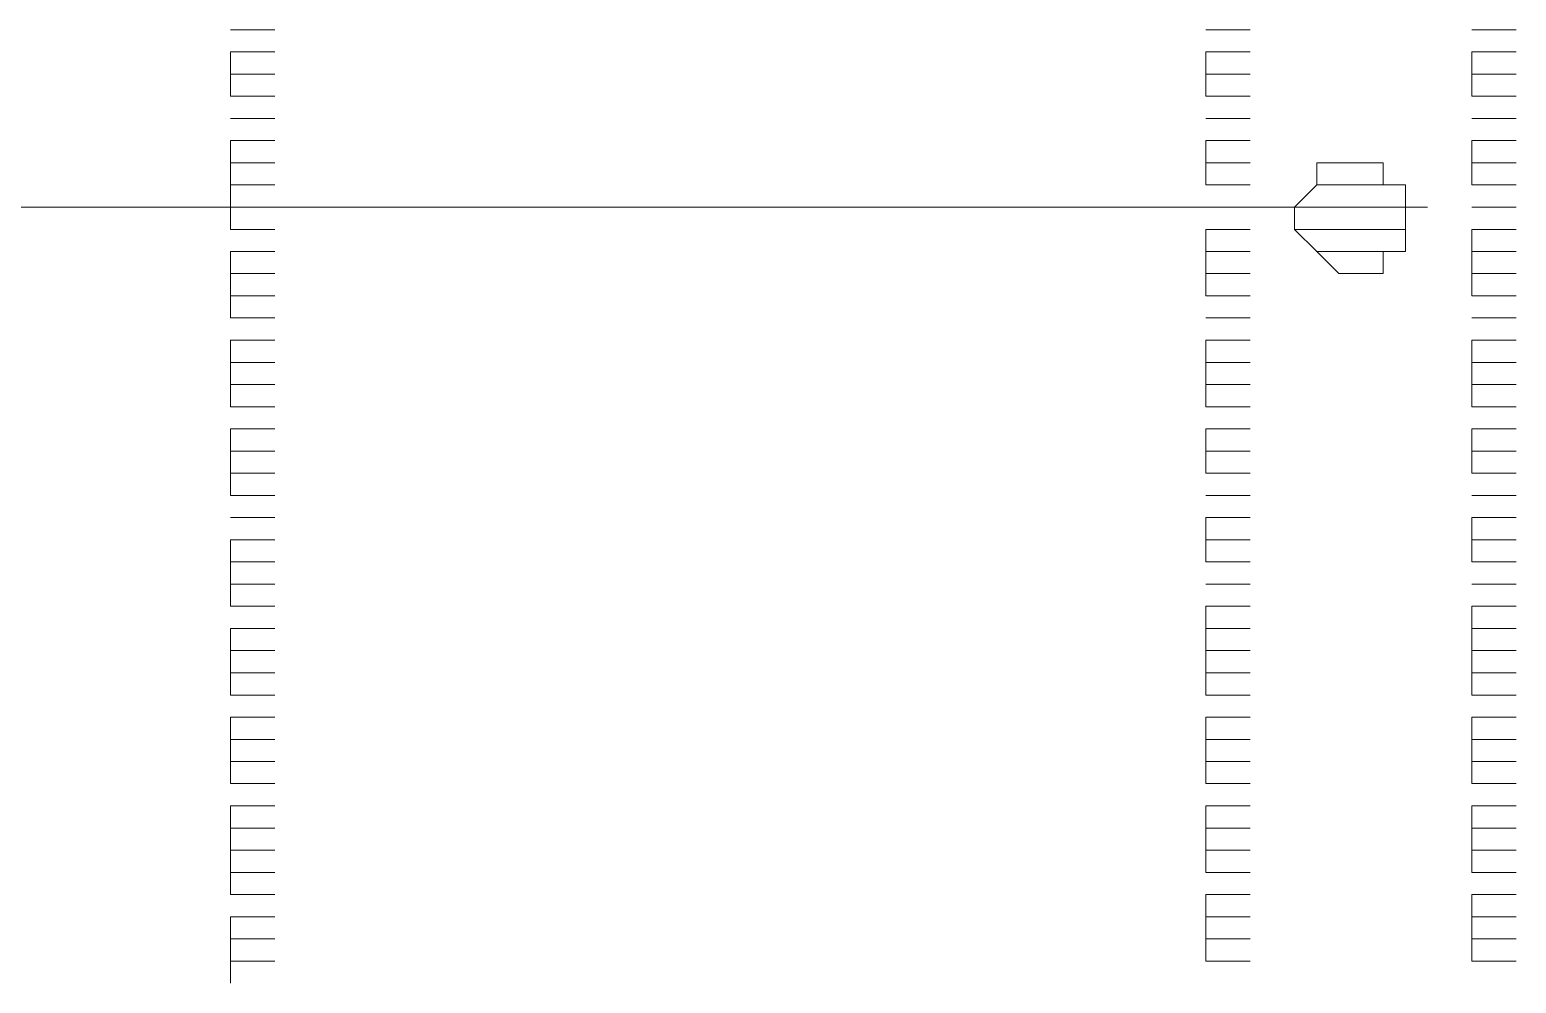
# Model space of a CAD drawing. Header units: inches. Extents: x 0.2 to 10.8, y 0.5 to 8.
# Drawn here: x 8.6432 to 8.755, y 4.7767 to 4.8483 of the extents above; entities that cross this region are included whole.
import ezdxf

# ---------------------------------------------------------------- set-up
doc = ezdxf.new("R2010")
doc.units = ezdxf.units.IN
doc.header["$MEASUREMENT"] = 0
doc.layers.add('PDF_Geometry', color=7, linetype='Continuous')

msp = doc.modelspace()

# ---------------------------------------------------------------- linework, layer by layer
at = {"layer": 'PDF_Geometry', "lineweight": 9}
for points in [[(8.65833, 4.84833), (8.66, 4.84833)], [(8.65833, 4.84833), (8.66, 4.84833)], [(8.65833, 4.84833), (8.66, 4.84833)], [(8.66, 4.84833), (8.66167, 4.84833)], [(8.66, 4.84833), (8.66167, 4.84833)], [(8.66, 4.84833), (8.66167, 4.84833)], [(8.73167, 4.84833), (8.73333, 4.84833)], [(8.73167, 4.84833), (8.73333, 4.84833)], [(8.73167, 4.84833), (8.73333, 4.84833)], [(8.73333, 4.84833), (8.735, 4.84833)], [(8.73333, 4.84833), (8.735, 4.84833)], [(8.73333, 4.84833), (8.735, 4.84833)], [(8.75167, 4.84833), (8.75333, 4.84833)], [(8.75167, 4.84833), (8.75333, 4.84833)], [(8.75167, 4.84833), (8.75333, 4.84833)], [(8.75333, 4.84833), (8.755, 4.84833)], [(8.75333, 4.84833), (8.755, 4.84833)], [(8.75333, 4.84833), (8.755, 4.84833)], [(8.65833, 4.84667), (8.66, 4.84667)], [(8.65833, 4.84667), (8.65833, 4.845)], [(8.65833, 4.84667), (8.66, 4.84667)], [(8.66, 4.84667), (8.66167, 4.84667)], [(8.66, 4.84667), (8.66167, 4.84667)], [(8.73167, 4.84667), (8.73333, 4.84667)], [(8.73167, 4.84667), (8.73167, 4.845)], [(8.73167, 4.84667), (8.73333, 4.84667)], [(8.73333, 4.84667), (8.735, 4.84667)], [(8.73333, 4.84667), (8.735, 4.84667)], [(8.75167, 4.84667), (8.75333, 4.84667)], [(8.75167, 4.84667), (8.75167, 4.845)], [(8.75167, 4.84667), (8.75333, 4.84667)], [(8.75333, 4.84667), (8.755, 4.84667)], [(8.75333, 4.84667), (8.755, 4.84667)], [(8.65833, 4.845), (8.66, 4.845)], [(8.65833, 4.845), (8.65833, 4.84333)], [(8.65833, 4.845), (8.66, 4.845)], [(8.66, 4.845), (8.66167, 4.845)], [(8.66, 4.845), (8.66167, 4.845)], [(8.73167, 4.845), (8.73333, 4.845)], [(8.73167, 4.845), (8.73167, 4.84333)], [(8.73167, 4.845), (8.73333, 4.845)], [(8.73333, 4.845), (8.735, 4.845)], [(8.73333, 4.845), (8.735, 4.845)], [(8.75167, 4.845), (8.75333, 4.845)], [(8.75167, 4.845), (8.75167, 4.84333)], [(8.75167, 4.845), (8.75333, 4.845)], [(8.75333, 4.845), (8.755, 4.845)], [(8.75333, 4.845), (8.755, 4.845)], [(8.65833, 4.84333), (8.66, 4.84333)], [(8.65833, 4.84333), (8.66, 4.84333)], [(8.65833, 4.84333), (8.66, 4.84333)], [(8.66, 4.84333), (8.66167, 4.84333)], [(8.66, 4.84333), (8.66167, 4.84333)], [(8.66, 4.84333), (8.66167, 4.84333)], [(8.73167, 4.84333), (8.73333, 4.84333)], [(8.73167, 4.84333), (8.73333, 4.84333)], [(8.73167, 4.84333), (8.73333, 4.84333)], [(8.73333, 4.84333), (8.735, 4.84333)], [(8.73333, 4.84333), (8.735, 4.84333)], [(8.73333, 4.84333), (8.735, 4.84333)], [(8.75167, 4.84333), (8.75333, 4.84333)], [(8.75167, 4.84333), (8.75333, 4.84333)], [(8.75167, 4.84333), (8.75333, 4.84333)], [(8.75333, 4.84333), (8.755, 4.84333)], [(8.75333, 4.84333), (8.755, 4.84333)], [(8.75333, 4.84333), (8.755, 4.84333)], [(8.65833, 4.84167), (8.66, 4.84167)], [(8.65833, 4.84167), (8.66, 4.84167)], [(8.65833, 4.84167), (8.66, 4.84167)], [(8.66, 4.84167), (8.66167, 4.84167)], [(8.66, 4.84167), (8.66167, 4.84167)], [(8.66, 4.84167), (8.66167, 4.84167)], [(8.73167, 4.84167), (8.73333, 4.84167)], [(8.73167, 4.84167), (8.73333, 4.84167)], [(8.73167, 4.84167), (8.73333, 4.84167)], [(8.73333, 4.84167), (8.735, 4.84167)], [(8.73333, 4.84167), (8.735, 4.84167)], [(8.73333, 4.84167), (8.735, 4.84167)], [(8.75167, 4.84167), (8.75333, 4.84167)], [(8.75167, 4.84167), (8.75333, 4.84167)], [(8.75167, 4.84167), (8.75333, 4.84167)], [(8.75333, 4.84167), (8.755, 4.84167)], [(8.75333, 4.84167), (8.755, 4.84167)], [(8.75333, 4.84167), (8.755, 4.84167)], [(8.65833, 4.84), (8.66, 4.84)], [(8.65833, 4.84), (8.65833, 4.83833)], [(8.65833, 4.84), (8.66, 4.84)], [(8.66, 4.84), (8.66167, 4.84)], [(8.66, 4.84), (8.66167, 4.84)], [(8.73167, 4.84), (8.73333, 4.84)], [(8.73167, 4.84), (8.73167, 4.83833)], [(8.73167, 4.84), (8.73333, 4.84)], [(8.73333, 4.84), (8.735, 4.84)], [(8.73333, 4.84), (8.735, 4.84)], [(8.75167, 4.84), (8.75333, 4.84)], [(8.75167, 4.84), (8.75167, 4.83833)], [(8.75167, 4.84), (8.75333, 4.84)], [(8.75333, 4.84), (8.755, 4.84)], [(8.75333, 4.84), (8.755, 4.84)], [(8.65833, 4.83833), (8.66, 4.83833)], [(8.65833, 4.83833), (8.65833, 4.83667)], [(8.65833, 4.83833), (8.66, 4.83833)], [(8.66, 4.83833), (8.66167, 4.83833)], [(8.66, 4.83833), (8.66167, 4.83833)], [(8.73167, 4.83833), (8.73333, 4.83833)], [(8.73167, 4.83833), (8.73167, 4.83667)], [(8.73167, 4.83833), (8.73333, 4.83833)], [(8.73333, 4.83833), (8.735, 4.83833)], [(8.73333, 4.83833), (8.735, 4.83833)], [(8.75167, 4.83833), (8.75333, 4.83833)], [(8.75167, 4.83833), (8.75167, 4.83667)], [(8.75167, 4.83833), (8.75333, 4.83833)], [(8.75333, 4.83833), (8.755, 4.83833)], [(8.75333, 4.83833), (8.755, 4.83833)], [(8.65833, 4.83667), (8.66, 4.83667)], [(8.65833, 4.83667), (8.65833, 4.835)], [(8.65833, 4.83667), (8.66, 4.83667)], [(8.66, 4.83667), (8.66167, 4.83667)], [(8.66, 4.83667), (8.66167, 4.83667)], [(8.73167, 4.83667), (8.73333, 4.83667)], [(8.73167, 4.83667), (8.73333, 4.83667)], [(8.73167, 4.83667), (8.73333, 4.83667)], [(8.73333, 4.83667), (8.735, 4.83667)], [(8.73333, 4.83667), (8.735, 4.83667)], [(8.73333, 4.83667), (8.735, 4.83667)], [(8.75167, 4.83667), (8.75333, 4.83667)], [(8.75167, 4.83667), (8.75333, 4.83667)], [(8.75167, 4.83667), (8.75333, 4.83667)], [(8.75333, 4.83667), (8.755, 4.83667)], [(8.75333, 4.83667), (8.755, 4.83667)], [(8.75333, 4.83667), (8.755, 4.83667)], [(8.58833, 4.835), (8.74333, 4.835)], [(8.65833, 4.835), (8.66, 4.835)], [(8.65833, 4.835), (8.65833, 4.83333)], [(8.65833, 4.835), (8.66, 4.835)], [(8.66, 4.835), (8.66167, 4.835)], [(8.66, 4.835), (8.66167, 4.835)], [(8.73167, 4.835), (8.73333, 4.835)], [(8.73167, 4.835), (8.73333, 4.835)], [(8.73167, 4.835), (8.73333, 4.835)], [(8.73333, 4.835), (8.735, 4.835)], [(8.73333, 4.835), (8.735, 4.835)], [(8.73333, 4.835), (8.735, 4.835)], [(8.75167, 4.835), (8.75333, 4.835)], [(8.75167, 4.835), (8.75333, 4.835)], [(8.75167, 4.835), (8.75333, 4.835)], [(8.75333, 4.835), (8.755, 4.835)], [(8.75333, 4.835), (8.755, 4.835)], [(8.75333, 4.835), (8.755, 4.835)], [(8.65833, 4.83333), (8.66, 4.83333)], [(8.65833, 4.83333), (8.66, 4.83333)], [(8.66, 4.83333), (8.66167, 4.83333)], [(8.66, 4.83333), (8.66167, 4.83333)], [(8.73167, 4.83333), (8.73333, 4.83333)], [(8.73167, 4.83333), (8.73167, 4.83167)], [(8.73167, 4.83333), (8.73333, 4.83333)], [(8.73333, 4.83333), (8.735, 4.83333)], [(8.73333, 4.83333), (8.735, 4.83333)], [(8.75167, 4.83333), (8.75333, 4.83333)], [(8.75167, 4.83333), (8.75167, 4.83167)], [(8.75167, 4.83333), (8.75333, 4.83333)], [(8.75333, 4.83333), (8.755, 4.83333)], [(8.75333, 4.83333), (8.755, 4.83333)], [(8.65833, 4.83167), (8.66, 4.83167)], [(8.65833, 4.83167), (8.65833, 4.83)], [(8.65833, 4.83167), (8.66, 4.83167)], [(8.66, 4.83167), (8.66167, 4.83167)], [(8.66, 4.83167), (8.66167, 4.83167)], [(8.73167, 4.83167), (8.73333, 4.83167)], [(8.73167, 4.83167), (8.73167, 4.83)], [(8.73167, 4.83167), (8.73333, 4.83167)], [(8.73333, 4.83167), (8.735, 4.83167)], [(8.73333, 4.83167), (8.735, 4.83167)], [(8.75167, 4.83167), (8.75333, 4.83167)], [(8.75167, 4.83167), (8.75167, 4.83)], [(8.75167, 4.83167), (8.75333, 4.83167)], [(8.75333, 4.83167), (8.755, 4.83167)], [(8.75333, 4.83167), (8.755, 4.83167)], [(8.65833, 4.83), (8.66, 4.83)], [(8.65833, 4.83), (8.65833, 4.82833)], [(8.65833, 4.83), (8.66, 4.83)], [(8.66, 4.83), (8.66167, 4.83)], [(8.66, 4.83), (8.66167, 4.83)], [(8.73167, 4.83), (8.73333, 4.83)], [(8.73167, 4.83), (8.73167, 4.82833)], [(8.73167, 4.83), (8.73333, 4.83)], [(8.73333, 4.83), (8.735, 4.83)], [(8.73333, 4.83), (8.735, 4.83)], [(8.75167, 4.83), (8.75333, 4.83)], [(8.75167, 4.83), (8.75167, 4.82833)], [(8.75167, 4.83), (8.75333, 4.83)], [(8.75333, 4.83), (8.755, 4.83)], [(8.75333, 4.83), (8.755, 4.83)], [(8.65833, 4.82833), (8.66, 4.82833)], [(8.65833, 4.82833), (8.65833, 4.82667)], [(8.65833, 4.82833), (8.66, 4.82833)], [(8.66, 4.82833), (8.66167, 4.82833)], [(8.66, 4.82833), (8.66167, 4.82833)], [(8.73167, 4.82833), (8.73333, 4.82833)], [(8.73167, 4.82833), (8.73333, 4.82833)], [(8.73167, 4.82833), (8.73333, 4.82833)], [(8.73333, 4.82833), (8.735, 4.82833)], [(8.73333, 4.82833), (8.735, 4.82833)], [(8.73333, 4.82833), (8.735, 4.82833)], [(8.75167, 4.82833), (8.75333, 4.82833)], [(8.75167, 4.82833), (8.75333, 4.82833)], [(8.75167, 4.82833), (8.75333, 4.82833)], [(8.75333, 4.82833), (8.755, 4.82833)], [(8.75333, 4.82833), (8.755, 4.82833)], [(8.75333, 4.82833), (8.755, 4.82833)], [(8.65833, 4.82667), (8.66, 4.82667)], [(8.65833, 4.82667), (8.66, 4.82667)], [(8.66, 4.82667), (8.66167, 4.82667)], [(8.66, 4.82667), (8.66167, 4.82667)], [(8.73167, 4.82667), (8.73333, 4.82667)], [(8.73167, 4.82667), (8.73333, 4.82667)], [(8.73167, 4.82667), (8.73333, 4.82667)], [(8.73333, 4.82667), (8.735, 4.82667)], [(8.73333, 4.82667), (8.735, 4.82667)], [(8.73333, 4.82667), (8.735, 4.82667)], [(8.75167, 4.82667), (8.75333, 4.82667)], [(8.75167, 4.82667), (8.75333, 4.82667)], [(8.75167, 4.82667), (8.75333, 4.82667)], [(8.75333, 4.82667), (8.755, 4.82667)], [(8.75333, 4.82667), (8.755, 4.82667)], [(8.75333, 4.82667), (8.755, 4.82667)], [(8.65833, 4.825), (8.66, 4.825)], [(8.65833, 4.825), (8.65833, 4.82333)], [(8.65833, 4.825), (8.66, 4.825)], [(8.66, 4.825), (8.66167, 4.825)], [(8.66, 4.825), (8.66167, 4.825)], [(8.73167, 4.825), (8.73333, 4.825)], [(8.73167, 4.825), (8.73167, 4.82333)], [(8.73167, 4.825), (8.73333, 4.825)], [(8.73333, 4.825), (8.735, 4.825)], [(8.73333, 4.825), (8.735, 4.825)], [(8.75167, 4.825), (8.75333, 4.825)], [(8.75167, 4.825), (8.75167, 4.82333)], [(8.75167, 4.825), (8.75333, 4.825)], [(8.75333, 4.825), (8.755, 4.825)], [(8.75333, 4.825), (8.755, 4.825)], [(8.65833, 4.82333), (8.66, 4.82333)], [(8.65833, 4.82333), (8.65833, 4.82167)], [(8.65833, 4.82333), (8.66, 4.82333)], [(8.66, 4.82333), (8.66167, 4.82333)], [(8.66, 4.82333), (8.66167, 4.82333)], [(8.73167, 4.82333), (8.73333, 4.82333)], [(8.73167, 4.82333), (8.73167, 4.82167)], [(8.73167, 4.82333), (8.73333, 4.82333)], [(8.73333, 4.82333), (8.735, 4.82333)], [(8.73333, 4.82333), (8.735, 4.82333)], [(8.75167, 4.82333), (8.75333, 4.82333)], [(8.75167, 4.82333), (8.75167, 4.82167)], [(8.75167, 4.82333), (8.75333, 4.82333)], [(8.75333, 4.82333), (8.755, 4.82333)], [(8.75333, 4.82333), (8.755, 4.82333)], [(8.65833, 4.82167), (8.66, 4.82167)], [(8.65833, 4.82167), (8.65833, 4.82)], [(8.65833, 4.82167), (8.66, 4.82167)], [(8.66, 4.82167), (8.66167, 4.82167)], [(8.66, 4.82167), (8.66167, 4.82167)], [(8.73167, 4.82167), (8.73333, 4.82167)], [(8.73167, 4.82167), (8.73167, 4.82)], [(8.73167, 4.82167), (8.73333, 4.82167)], [(8.73333, 4.82167), (8.735, 4.82167)], [(8.73333, 4.82167), (8.735, 4.82167)], [(8.75167, 4.82167), (8.75333, 4.82167)], [(8.75167, 4.82167), (8.75167, 4.82)], [(8.75167, 4.82167), (8.75333, 4.82167)], [(8.75333, 4.82167), (8.755, 4.82167)], [(8.75333, 4.82167), (8.755, 4.82167)], [(8.65833, 4.82), (8.66, 4.82)], [(8.65833, 4.82), (8.66, 4.82)], [(8.66, 4.82), (8.66167, 4.82)], [(8.66, 4.82), (8.66167, 4.82)], [(8.73167, 4.82), (8.73333, 4.82)], [(8.73167, 4.82), (8.73333, 4.82)], [(8.73333, 4.82), (8.735, 4.82)], [(8.73333, 4.82), (8.735, 4.82)], [(8.75167, 4.82), (8.75333, 4.82)], [(8.75167, 4.82), (8.75333, 4.82)], [(8.75333, 4.82), (8.755, 4.82)], [(8.75333, 4.82), (8.755, 4.82)], [(8.65833, 4.81833), (8.66, 4.81833)], [(8.65833, 4.81833), (8.65833, 4.81667)], [(8.65833, 4.81833), (8.66, 4.81833)], [(8.66, 4.81833), (8.66167, 4.81833)], [(8.66, 4.81833), (8.66167, 4.81833)], [(8.73167, 4.81833), (8.73333, 4.81833)], [(8.73167, 4.81833), (8.73167, 4.81667)], [(8.73167, 4.81833), (8.73333, 4.81833)], [(8.73333, 4.81833), (8.735, 4.81833)], [(8.73333, 4.81833), (8.735, 4.81833)], [(8.75167, 4.81833), (8.75333, 4.81833)], [(8.75167, 4.81833), (8.75167, 4.81667)], [(8.75167, 4.81833), (8.75333, 4.81833)], [(8.75333, 4.81833), (8.755, 4.81833)], [(8.75333, 4.81833), (8.755, 4.81833)], [(8.65833, 4.81667), (8.66, 4.81667)], [(8.65833, 4.81667), (8.65833, 4.815)], [(8.65833, 4.81667), (8.66, 4.81667)], [(8.66, 4.81667), (8.66167, 4.81667)], [(8.66, 4.81667), (8.66167, 4.81667)], [(8.73167, 4.81667), (8.73333, 4.81667)], [(8.73167, 4.81667), (8.73167, 4.815)], [(8.73167, 4.81667), (8.73333, 4.81667)], [(8.73333, 4.81667), (8.735, 4.81667)], [(8.73333, 4.81667), (8.735, 4.81667)], [(8.75167, 4.81667), (8.75333, 4.81667)], [(8.75167, 4.81667), (8.75167, 4.815)], [(8.75167, 4.81667), (8.75333, 4.81667)], [(8.75333, 4.81667), (8.755, 4.81667)], [(8.75333, 4.81667), (8.755, 4.81667)], [(8.65833, 4.815), (8.66, 4.815)], [(8.65833, 4.815), (8.65833, 4.81333)], [(8.65833, 4.815), (8.66, 4.815)], [(8.66, 4.815), (8.66167, 4.815)], [(8.66, 4.815), (8.66167, 4.815)], [(8.73167, 4.815), (8.73333, 4.815)], [(8.73167, 4.815), (8.73333, 4.815)], [(8.73167, 4.815), (8.73333, 4.815)], [(8.73333, 4.815), (8.735, 4.815)], [(8.73333, 4.815), (8.735, 4.815)], [(8.73333, 4.815), (8.735, 4.815)], [(8.75167, 4.815), (8.75333, 4.815)], [(8.75167, 4.815), (8.75333, 4.815)], [(8.75167, 4.815), (8.75333, 4.815)], [(8.75333, 4.815), (8.755, 4.815)], [(8.75333, 4.815), (8.755, 4.815)], [(8.75333, 4.815), (8.755, 4.815)], [(8.65833, 4.81333), (8.66, 4.81333)], [(8.65833, 4.81333), (8.66, 4.81333)], [(8.65833, 4.81333), (8.66, 4.81333)], [(8.66, 4.81333), (8.66167, 4.81333)], [(8.66, 4.81333), (8.66167, 4.81333)], [(8.66, 4.81333), (8.66167, 4.81333)], [(8.73167, 4.81333), (8.73333, 4.81333)], [(8.73167, 4.81333), (8.73333, 4.81333)], [(8.73167, 4.81333), (8.73333, 4.81333)], [(8.73333, 4.81333), (8.735, 4.81333)], [(8.73333, 4.81333), (8.735, 4.81333)], [(8.73333, 4.81333), (8.735, 4.81333)], [(8.75167, 4.81333), (8.75333, 4.81333)], [(8.75167, 4.81333), (8.75333, 4.81333)], [(8.75167, 4.81333), (8.75333, 4.81333)], [(8.75333, 4.81333), (8.755, 4.81333)], [(8.75333, 4.81333), (8.755, 4.81333)], [(8.75333, 4.81333), (8.755, 4.81333)], [(8.65833, 4.81167), (8.66, 4.81167)], [(8.65833, 4.81167), (8.66, 4.81167)], [(8.65833, 4.81167), (8.66, 4.81167)], [(8.66, 4.81167), (8.66167, 4.81167)], [(8.66, 4.81167), (8.66167, 4.81167)], [(8.66, 4.81167), (8.66167, 4.81167)], [(8.73167, 4.81167), (8.73333, 4.81167)], [(8.73167, 4.81167), (8.73167, 4.81)], [(8.73167, 4.81167), (8.73333, 4.81167)], [(8.73333, 4.81167), (8.735, 4.81167)], [(8.73333, 4.81167), (8.735, 4.81167)], [(8.75167, 4.81167), (8.75333, 4.81167)], [(8.75167, 4.81167), (8.75167, 4.81)], [(8.75167, 4.81167), (8.75333, 4.81167)], [(8.75333, 4.81167), (8.755, 4.81167)], [(8.75333, 4.81167), (8.755, 4.81167)], [(8.65833, 4.81), (8.66, 4.81)], [(8.65833, 4.81), (8.65833, 4.80833)], [(8.65833, 4.81), (8.66, 4.81)], [(8.66, 4.81), (8.66167, 4.81)], [(8.66, 4.81), (8.66167, 4.81)], [(8.73167, 4.81), (8.73333, 4.81)], [(8.73167, 4.81), (8.73167, 4.80833)], [(8.73167, 4.81), (8.73333, 4.81)], [(8.73333, 4.81), (8.735, 4.81)], [(8.73333, 4.81), (8.735, 4.81)], [(8.75167, 4.81), (8.75333, 4.81)], [(8.75167, 4.81), (8.75167, 4.80833)], [(8.75167, 4.81), (8.75333, 4.81)], [(8.75333, 4.81), (8.755, 4.81)], [(8.75333, 4.81), (8.755, 4.81)], [(8.65833, 4.80833), (8.66, 4.80833)], [(8.65833, 4.80833), (8.65833, 4.80667)], [(8.65833, 4.80833), (8.66, 4.80833)], [(8.66, 4.80833), (8.66167, 4.80833)], [(8.66, 4.80833), (8.66167, 4.80833)], [(8.73167, 4.80833), (8.73333, 4.80833)], [(8.73167, 4.80833), (8.73333, 4.80833)], [(8.73167, 4.80833), (8.73333, 4.80833)], [(8.73333, 4.80833), (8.735, 4.80833)], [(8.73333, 4.80833), (8.735, 4.80833)], [(8.73333, 4.80833), (8.735, 4.80833)], [(8.75167, 4.80833), (8.75333, 4.80833)], [(8.75167, 4.80833), (8.75333, 4.80833)], [(8.75167, 4.80833), (8.75333, 4.80833)], [(8.75333, 4.80833), (8.755, 4.80833)], [(8.75333, 4.80833), (8.755, 4.80833)], [(8.75333, 4.80833), (8.755, 4.80833)], [(8.65833, 4.80667), (8.66, 4.80667)], [(8.65833, 4.80667), (8.65833, 4.805)], [(8.65833, 4.80667), (8.66, 4.80667)], [(8.66, 4.80667), (8.66167, 4.80667)], [(8.66, 4.80667), (8.66167, 4.80667)], [(8.73167, 4.80667), (8.73333, 4.80667)], [(8.73167, 4.80667), (8.73333, 4.80667)], [(8.73167, 4.80667), (8.73333, 4.80667)], [(8.73333, 4.80667), (8.735, 4.80667)], [(8.73333, 4.80667), (8.735, 4.80667)], [(8.73333, 4.80667), (8.735, 4.80667)], [(8.75167, 4.80667), (8.75333, 4.80667)], [(8.75167, 4.80667), (8.75333, 4.80667)], [(8.75167, 4.80667), (8.75333, 4.80667)], [(8.75333, 4.80667), (8.755, 4.80667)], [(8.75333, 4.80667), (8.755, 4.80667)], [(8.75333, 4.80667), (8.755, 4.80667)], [(8.65833, 4.805), (8.66, 4.805)], [(8.65833, 4.805), (8.66, 4.805)], [(8.66, 4.805), (8.66167, 4.805)], [(8.66, 4.805), (8.66167, 4.805)], [(8.73167, 4.805), (8.73333, 4.805)], [(8.73167, 4.805), (8.73167, 4.80333)], [(8.73167, 4.805), (8.73333, 4.805)], [(8.73333, 4.805), (8.735, 4.805)], [(8.73333, 4.805), (8.735, 4.805)], [(8.75167, 4.805), (8.75333, 4.805)], [(8.75167, 4.805), (8.75167, 4.80333)], [(8.75167, 4.805), (8.75333, 4.805)], [(8.75333, 4.805), (8.755, 4.805)], [(8.75333, 4.805), (8.755, 4.805)], [(8.65833, 4.80333), (8.66, 4.80333)], [(8.65833, 4.80333), (8.65833, 4.80167)], [(8.65833, 4.80333), (8.66, 4.80333)], [(8.66, 4.80333), (8.66167, 4.80333)], [(8.66, 4.80333), (8.66167, 4.80333)], [(8.73167, 4.80333), (8.73333, 4.80333)], [(8.73167, 4.80333), (8.73167, 4.80167)], [(8.73167, 4.80333), (8.73333, 4.80333)], [(8.73333, 4.80333), (8.735, 4.80333)], [(8.73333, 4.80333), (8.735, 4.80333)], [(8.75167, 4.80333), (8.75333, 4.80333)], [(8.75167, 4.80333), (8.75167, 4.80167)], [(8.75167, 4.80333), (8.75333, 4.80333)], [(8.75333, 4.80333), (8.755, 4.80333)], [(8.75333, 4.80333), (8.755, 4.80333)], [(8.65833, 4.80167), (8.66, 4.80167)], [(8.65833, 4.80167), (8.65833, 4.8)], [(8.65833, 4.80167), (8.66, 4.80167)], [(8.66, 4.80167), (8.66167, 4.80167)], [(8.66, 4.80167), (8.66167, 4.80167)], [(8.73167, 4.80167), (8.73333, 4.80167)], [(8.73167, 4.80167), (8.73167, 4.8)], [(8.73167, 4.80167), (8.73333, 4.80167)], [(8.73333, 4.80167), (8.735, 4.80167)], [(8.73333, 4.80167), (8.735, 4.80167)], [(8.75167, 4.80167), (8.75333, 4.80167)], [(8.75167, 4.80167), (8.75167, 4.8)], [(8.75167, 4.80167), (8.75333, 4.80167)], [(8.75333, 4.80167), (8.755, 4.80167)], [(8.75333, 4.80167), (8.755, 4.80167)], [(8.65833, 4.8), (8.66, 4.8)], [(8.65833, 4.8), (8.65833, 4.79833)], [(8.65833, 4.8), (8.66, 4.8)], [(8.66, 4.8), (8.66167, 4.8)], [(8.66, 4.8), (8.66167, 4.8)], [(8.73167, 4.8), (8.73333, 4.8)], [(8.73167, 4.8), (8.73167, 4.79833)], [(8.73167, 4.8), (8.73333, 4.8)], [(8.73333, 4.8), (8.735, 4.8)], [(8.73333, 4.8), (8.735, 4.8)], [(8.75167, 4.8), (8.75333, 4.8)], [(8.75167, 4.8), (8.75167, 4.79833)], [(8.75167, 4.8), (8.75333, 4.8)], [(8.75333, 4.8), (8.755, 4.8)], [(8.75333, 4.8), (8.755, 4.8)], [(8.65833, 4.79833), (8.66, 4.79833)], [(8.65833, 4.79833), (8.66, 4.79833)], [(8.66, 4.79833), (8.66167, 4.79833)], [(8.66, 4.79833), (8.66167, 4.79833)], [(8.73167, 4.79833), (8.73333, 4.79833)], [(8.73167, 4.79833), (8.73333, 4.79833)], [(8.73333, 4.79833), (8.735, 4.79833)], [(8.73333, 4.79833), (8.735, 4.79833)], [(8.75167, 4.79833), (8.75333, 4.79833)], [(8.75167, 4.79833), (8.75333, 4.79833)], [(8.75333, 4.79833), (8.755, 4.79833)], [(8.75333, 4.79833), (8.755, 4.79833)], [(8.65833, 4.79667), (8.66, 4.79667)], [(8.65833, 4.79667), (8.65833, 4.795)], [(8.65833, 4.79667), (8.66, 4.79667)], [(8.66, 4.79667), (8.66167, 4.79667)], [(8.66, 4.79667), (8.66167, 4.79667)], [(8.73167, 4.79667), (8.73333, 4.79667)], [(8.73167, 4.79667), (8.73167, 4.795)], [(8.73167, 4.79667), (8.73333, 4.79667)], [(8.73333, 4.79667), (8.735, 4.79667)], [(8.73333, 4.79667), (8.735, 4.79667)], [(8.75167, 4.79667), (8.75333, 4.79667)], [(8.75167, 4.79667), (8.75167, 4.795)], [(8.75167, 4.79667), (8.75333, 4.79667)], [(8.75333, 4.79667), (8.755, 4.79667)], [(8.75333, 4.79667), (8.755, 4.79667)], [(8.65833, 4.795), (8.66, 4.795)], [(8.65833, 4.795), (8.65833, 4.79333)], [(8.65833, 4.795), (8.66, 4.795)], [(8.66, 4.795), (8.66167, 4.795)], [(8.66, 4.795), (8.66167, 4.795)], [(8.73167, 4.795), (8.73333, 4.795)], [(8.73167, 4.795), (8.73167, 4.79333)], [(8.73167, 4.795), (8.73333, 4.795)], [(8.73333, 4.795), (8.735, 4.795)], [(8.73333, 4.795), (8.735, 4.795)], [(8.75167, 4.795), (8.75333, 4.795)], [(8.75167, 4.795), (8.75167, 4.79333)], [(8.75167, 4.795), (8.75333, 4.795)], [(8.75333, 4.795), (8.755, 4.795)], [(8.75333, 4.795), (8.755, 4.795)], [(8.65833, 4.79333), (8.66, 4.79333)], [(8.65833, 4.79333), (8.65833, 4.79167)], [(8.65833, 4.79333), (8.66, 4.79333)], [(8.66, 4.79333), (8.66167, 4.79333)], [(8.66, 4.79333), (8.66167, 4.79333)], [(8.73167, 4.79333), (8.73333, 4.79333)], [(8.73167, 4.79333), (8.73167, 4.79167)], [(8.73167, 4.79333), (8.73333, 4.79333)], [(8.73333, 4.79333), (8.735, 4.79333)], [(8.73333, 4.79333), (8.735, 4.79333)], [(8.75167, 4.79333), (8.75333, 4.79333)], [(8.75167, 4.79333), (8.75167, 4.79167)], [(8.75167, 4.79333), (8.75333, 4.79333)], [(8.75333, 4.79333), (8.755, 4.79333)], [(8.75333, 4.79333), (8.755, 4.79333)], [(8.65833, 4.79167), (8.66, 4.79167)], [(8.65833, 4.79167), (8.66, 4.79167)], [(8.66, 4.79167), (8.66167, 4.79167)], [(8.66, 4.79167), (8.66167, 4.79167)], [(8.73167, 4.79167), (8.73333, 4.79167)], [(8.73167, 4.79167), (8.73333, 4.79167)], [(8.73333, 4.79167), (8.735, 4.79167)], [(8.73333, 4.79167), (8.735, 4.79167)], [(8.75167, 4.79167), (8.75333, 4.79167)], [(8.75167, 4.79167), (8.75333, 4.79167)], [(8.75333, 4.79167), (8.755, 4.79167)], [(8.75333, 4.79167), (8.755, 4.79167)], [(8.65833, 4.79), (8.66, 4.79)], [(8.65833, 4.79), (8.65833, 4.78833)], [(8.65833, 4.79), (8.66, 4.79)], [(8.66, 4.79), (8.66167, 4.79)], [(8.66, 4.79), (8.66167, 4.79)], [(8.73167, 4.79), (8.73333, 4.79)], [(8.73167, 4.79), (8.73167, 4.78833)], [(8.73167, 4.79), (8.73333, 4.79)], [(8.73333, 4.79), (8.735, 4.79)], [(8.73333, 4.79), (8.735, 4.79)], [(8.75167, 4.79), (8.75333, 4.79)], [(8.75167, 4.79), (8.75167, 4.78833)], [(8.75167, 4.79), (8.75333, 4.79)], [(8.75333, 4.79), (8.755, 4.79)], [(8.75333, 4.79), (8.755, 4.79)], [(8.65833, 4.78833), (8.66, 4.78833)], [(8.65833, 4.78833), (8.65833, 4.78667)], [(8.65833, 4.78833), (8.66, 4.78833)], [(8.66, 4.78833), (8.66167, 4.78833)], [(8.66, 4.78833), (8.66167, 4.78833)], [(8.73167, 4.78833), (8.73333, 4.78833)], [(8.73167, 4.78833), (8.73167, 4.78667)], [(8.73167, 4.78833), (8.73333, 4.78833)], [(8.73333, 4.78833), (8.735, 4.78833)], [(8.73333, 4.78833), (8.735, 4.78833)], [(8.75167, 4.78833), (8.75333, 4.78833)], [(8.75167, 4.78833), (8.75167, 4.78667)], [(8.75167, 4.78833), (8.75333, 4.78833)], [(8.75333, 4.78833), (8.755, 4.78833)], [(8.75333, 4.78833), (8.755, 4.78833)], [(8.65833, 4.78667), (8.66, 4.78667)], [(8.65833, 4.78667), (8.65833, 4.785)], [(8.65833, 4.78667), (8.66, 4.78667)], [(8.66, 4.78667), (8.66167, 4.78667)], [(8.66, 4.78667), (8.66167, 4.78667)], [(8.73167, 4.78667), (8.73333, 4.78667)], [(8.73167, 4.78667), (8.73167, 4.785)], [(8.73167, 4.78667), (8.73333, 4.78667)], [(8.73333, 4.78667), (8.735, 4.78667)], [(8.73333, 4.78667), (8.735, 4.78667)], [(8.75167, 4.78667), (8.75333, 4.78667)], [(8.75167, 4.78667), (8.75167, 4.785)], [(8.75167, 4.78667), (8.75333, 4.78667)], [(8.75333, 4.78667), (8.755, 4.78667)], [(8.75333, 4.78667), (8.755, 4.78667)], [(8.65833, 4.785), (8.66, 4.785)], [(8.65833, 4.785), (8.65833, 4.78333)], [(8.65833, 4.785), (8.66, 4.785)], [(8.66, 4.785), (8.66167, 4.785)], [(8.66, 4.785), (8.66167, 4.785)], [(8.73167, 4.785), (8.73333, 4.785)], [(8.73167, 4.785), (8.73333, 4.785)], [(8.73333, 4.785), (8.735, 4.785)], [(8.73333, 4.785), (8.735, 4.785)], [(8.75167, 4.785), (8.75333, 4.785)], [(8.75167, 4.785), (8.75333, 4.785)], [(8.75333, 4.785), (8.755, 4.785)], [(8.75333, 4.785), (8.755, 4.785)], [(8.65833, 4.78333), (8.66, 4.78333)], [(8.65833, 4.78333), (8.66, 4.78333)], [(8.66, 4.78333), (8.66167, 4.78333)], [(8.66, 4.78333), (8.66167, 4.78333)], [(8.73167, 4.78333), (8.73333, 4.78333)], [(8.73167, 4.78333), (8.73167, 4.78167)], [(8.73167, 4.78333), (8.73333, 4.78333)], [(8.73333, 4.78333), (8.735, 4.78333)], [(8.73333, 4.78333), (8.735, 4.78333)], [(8.75167, 4.78333), (8.75333, 4.78333)], [(8.75167, 4.78333), (8.75167, 4.78167)], [(8.75167, 4.78333), (8.75333, 4.78333)], [(8.75333, 4.78333), (8.755, 4.78333)], [(8.75333, 4.78333), (8.755, 4.78333)], [(8.65833, 4.78167), (8.66, 4.78167)], [(8.65833, 4.78167), (8.65833, 4.78)], [(8.65833, 4.78167), (8.66, 4.78167)], [(8.66, 4.78167), (8.66167, 4.78167)], [(8.66, 4.78167), (8.66167, 4.78167)], [(8.73167, 4.78167), (8.73333, 4.78167)], [(8.73167, 4.78167), (8.73167, 4.78)], [(8.73167, 4.78167), (8.73333, 4.78167)], [(8.73333, 4.78167), (8.735, 4.78167)], [(8.73333, 4.78167), (8.735, 4.78167)], [(8.75167, 4.78167), (8.75333, 4.78167)], [(8.75167, 4.78167), (8.75167, 4.78)], [(8.75167, 4.78167), (8.75333, 4.78167)], [(8.75333, 4.78167), (8.755, 4.78167)], [(8.75333, 4.78167), (8.755, 4.78167)], [(8.65833, 4.78), (8.66, 4.78)], [(8.65833, 4.78), (8.65833, 4.77833)], [(8.65833, 4.78), (8.66, 4.78)], [(8.66, 4.78), (8.66167, 4.78)], [(8.66, 4.78), (8.66167, 4.78)], [(8.73167, 4.78), (8.73333, 4.78)], [(8.73167, 4.78), (8.73167, 4.77833)], [(8.73167, 4.78), (8.73333, 4.78)], [(8.73333, 4.78), (8.735, 4.78)], [(8.73333, 4.78), (8.735, 4.78)], [(8.75167, 4.78), (8.75333, 4.78)], [(8.75167, 4.78), (8.75167, 4.77833)], [(8.75167, 4.78), (8.75333, 4.78)], [(8.75333, 4.78), (8.755, 4.78)], [(8.75333, 4.78), (8.755, 4.78)], [(8.65833, 4.77833), (8.66, 4.77833)], [(8.65833, 4.77833), (8.65833, 4.77667)], [(8.65833, 4.77833), (8.66, 4.77833)], [(8.66, 4.77833), (8.66167, 4.77833)], [(8.66, 4.77833), (8.66167, 4.77833)], [(8.73167, 4.77833), (8.73333, 4.77833)], [(8.73167, 4.77833), (8.73333, 4.77833)], [(8.73333, 4.77833), (8.735, 4.77833)], [(8.73333, 4.77833), (8.735, 4.77833)], [(8.75167, 4.77833), (8.75333, 4.77833)], [(8.75167, 4.77833), (8.75333, 4.77833)], [(8.75333, 4.77833), (8.755, 4.77833)], [(8.75333, 4.77833), (8.755, 4.77833)]]:
    msp.add_lwpolyline(points, dxfattribs=at)
at = {"layer": 'PDF_Geometry', "lineweight": 0}
for points in [[(8.74, 4.83833), (8.74167, 4.83833)], [(8.74167, 4.83833), (8.74333, 4.83833)], [(8.74333, 4.83833), (8.74167, 4.83833)], [(8.74167, 4.83833), (8.745, 4.83833)], [(8.745, 4.83833), (8.74167, 4.83833)], [(8.74167, 4.83833), (8.745, 4.83833)], [(8.745, 4.83833), (8.74333, 4.83833)], [(8.745, 4.83667), (8.74, 4.83667)], [(8.74, 4.83667), (8.74667, 4.83667)], [(8.74667, 4.83667), (8.74, 4.83667)], [(8.74, 4.83667), (8.74667, 4.83667)], [(8.74667, 4.83667), (8.745, 4.83667)], [(8.74667, 4.835), (8.73833, 4.835)], [(8.73833, 4.835), (8.74667, 4.835)], [(8.74667, 4.83333), (8.73833, 4.83333)], [(8.73833, 4.83333), (8.74667, 4.83333)], [(8.74667, 4.83167), (8.74, 4.83167)], [(8.74, 4.83167), (8.74667, 4.83167)], [(8.74, 4.83167), (8.745, 4.83167)], [(8.74, 4.83167), (8.745, 4.83167)], [(8.74167, 4.83), (8.74333, 4.83)], [(8.74167, 4.83), (8.74333, 4.83)], [(8.74333, 4.83), (8.74167, 4.83)], [(8.74167, 4.83), (8.74333, 4.83)]]:
    msp.add_lwpolyline(points, dxfattribs=at)
at = {"layer": 'PDF_Geometry', "lineweight": 13}
for points in [[(8.745, 4.83833), (8.74167, 4.83833), (8.74, 4.83833), (8.745, 4.83833), (8.745, 4.83833)], [(8.745, 4.83833), (8.74, 4.83833), (8.74, 4.83667), (8.745, 4.83667), (8.745, 4.83833)], [(8.74333, 4.83833), (8.74167, 4.83833), (8.74, 4.83833)], [(8.74333, 4.83833), (8.74333, 4.83833), (8.74167, 4.83833), (8.74333, 4.83833)], [(8.74333, 4.83833), (8.74167, 4.83833), (8.74167, 4.83833), (8.745, 4.83833), (8.74333, 4.83833)], [(8.74667, 4.83667), (8.74, 4.83667), (8.73833, 4.835), (8.74667, 4.835), (8.74667, 4.83667)], [(8.74, 4.83667), (8.73833, 4.835), (8.73833, 4.83333)], [(8.745, 4.83667), (8.74, 4.83667), (8.74, 4.83667), (8.74667, 4.83667), (8.745, 4.83667)], [(8.74667, 4.83667), (8.74, 4.83667), (8.74, 4.83667), (8.74667, 4.83667), (8.74667, 4.83667)], [(8.74667, 4.835), (8.74667, 4.83667), (8.745, 4.83667)], [(8.74667, 4.835), (8.73833, 4.835), (8.73833, 4.835), (8.74667, 4.835), (8.74667, 4.835)], [(8.74667, 4.835), (8.73833, 4.835), (8.73833, 4.83333), (8.74667, 4.83333), (8.74667, 4.835)], [(8.74667, 4.835), (8.74833, 4.835)], [(8.74667, 4.83333), (8.73833, 4.83333), (8.73833, 4.83333), (8.74667, 4.83333), (8.74667, 4.83333)], [(8.74667, 4.83333), (8.73833, 4.83333), (8.74, 4.83167), (8.74667, 4.83167), (8.74667, 4.83333)], [(8.74333, 4.83), (8.745, 4.83), (8.745, 4.83167), (8.74667, 4.83167), (8.74667, 4.83333)], [(8.74667, 4.83167), (8.74, 4.83167), (8.74, 4.83167), (8.74667, 4.83167), (8.74667, 4.83167)], [(8.74667, 4.83167), (8.74, 4.83167), (8.74, 4.83167), (8.745, 4.83167), (8.74667, 4.83167)], [(8.745, 4.83167), (8.74, 4.83167), (8.74167, 4.83), (8.745, 4.83), (8.745, 4.83167)], [(8.74, 4.83167), (8.74167, 4.83)], [(8.745, 4.83), (8.74167, 4.83), (8.74167, 4.83), (8.74333, 4.83), (8.745, 4.83)], [(8.74333, 4.83), (8.74167, 4.83), (8.74167, 4.83), (8.74333, 4.83), (8.74333, 4.83)]]:
    msp.add_lwpolyline(points, dxfattribs=at)

doc.saveas('drawing.dxf')
